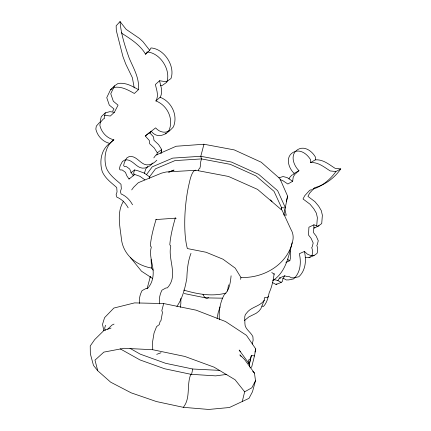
<?xml version="1.0" encoding="UTF-8"?>
<svg xmlns="http://www.w3.org/2000/svg" width="431" height="431" viewBox="0 0 431 431"><rect width="100%" height="100%" fill="white"/><g stroke="black" fill="none" stroke-linecap="round" stroke-linejoin="round"><path stroke-width="0.65" d="M112.965 88.113L113.956 87.434C121.467 86.103 128.147 90.031 134.348 93.473L138.47 89.664C139.612 78.103 133.427 68.163 129.149 57.991C124.979 46.268 120.998 33.995 120.033 21.55L116.154 25.833L116.316 30.585L122.937 56.553L125.787 64.111L132.36 77.661L134.246 87.956M288.959 178.908L289.853 177.281L291.841 175.115L293.123 174.652L294.141 173.391C288.608 168.203 285.02 157.326 292.924 152.488C299.76 148.323 307.195 153.883 310.606 159.809L310.53 162.606L315.33 159.853C323.105 159.228 328.955 164.459 335.076 168.3L340.77 168.914C334.618 177.82 325.216 184.98 314.576 187.7L309.63 193.126L307.933 196.385L314.932 201.66L318.698 206.19L321.31 210.64L322.366 215.22L321.725 223.592L317.83 226.302L313.935 224.81L313.531 232.665L316.182 236.075L318.256 240.724L317.281 244.695L316.79 245.32C317.782 247.852 318.094 250.928 316.984 253.487L314.097 255.502L308.984 257.706L305.191 257.593M315.33 159.853L315.4 157.04C311.974 151.103 304.55 145.452 297.665 149.616C289.734 154.508 293.425 165.418 298.952 170.644L294.669 174.539L293.182 177.265L292.671 181.295L287.838 184.005L282.397 180.363L280.042 179.754M180.837 298.306L180.858 303.392L180.352 307.335M316.704 225.968L317.372 217.644L316.332 213.097L313.736 208.679L309.991 204.181L303.02 198.96L304.733 195.717L309.684 190.308L311.57 189.618M231.097 275.797C230.407 282.515 229.534 290.004 224.201 294.782C220.101 302.346 218.609 311.236 219.422 319.77M228.478 284.891L227.573 291.119M160.973 153.382L161.657 149.487L158.565 144.574L153.932 140.258L153.587 136.988L149.53 132.506L145.263 135.997L149.288 140.436L149.627 143.685L154.228 147.957L157.293 152.827L156.846 155.004M161.07 153.237L161.657 149.487L157.293 152.827M240.622 279.38L240.94 277.478L235.218 268.13L222.967 259.198L206.05 252.254L187.366 248.552A48.795 12.348 -85.2 0 1 189.414 182.458A22.595 5.872 -85.6 0 1 195.938 170.277L228.489 176.457L257.533 189.376L282.111 210.328L290.914 229.384A21.405 17.978 -8.3 0 1 292.18 242.793C288.614 256.51 285.678 272.349 272.812 280.586M262.01 306.102L263.503 306.446C266.805 302.896 268.184 297.659 269.122 292.956C271.875 286.884 273.319 280.328 274.132 273.739L274.218 274.213L271.756 272.5M153.813 157.875L155.747 155.208L176.139 146.249L203.96 144.24L234.243 149.896L261.202 162.207L279.918 178.666L287.612 196.127L283.83 214.999M249.964 367.923L251.704 366.98L254.473 355.92L255.745 348.943L246.435 335.318L225.505 321.521L196.105 310.164L163.683 303.543L134.537 302.896L113.87 308.046L104.566 317.663L102.519 324.371L103.855 330.679M281.19 209.622L281.551 207.661L274.03 191.342L256.062 175.934L230.321 164.351L201.476 158.915L174.986 160.601L155.548 168.79L149.153 177.362M249.36 366.302L249.694 364.507L239.167 350.042L240.466 351.793M249.312 364.669L251.354 355.51L254.473 355.92M217.052 318.52L218.14 312.766L220.042 306.92M191.472 374.733L192.77 369.017L219.821 370.396M226.857 374.377L215.699 375.875L190.836 374.286C186.337 384.775 190.917 397.964 183.326 407.322L156.442 401.557L131.191 392.851L110.648 382.168L97.74 370.752L93.462 365.375L90.327 353.738L90.23 346.001L94.664 339.628L104.146 330.265L111.02 328.066M281.26 208.922L281.551 207.661L285.494 207.984L277.656 190.707L258.686 174.35L231.399 162.04L200.792 156.286L172.729 158.112L152.213 166.851L146.427 174.722M138.47 89.664C132.242 86.189 125.534 82.202 117.975 83.512L114.506 85.882L110.762 93.764L113.331 101.258L118.062 105.18L114.382 112.275L109.894 111.656L105.309 112.847L104.221 117.496L104.394 118.67L103.418 118.886L100.331 122.409L99.863 125.367C101.42 132.252 106.861 138.27 113.859 139.8C105.002 146.093 103.386 158.446 106.43 168.262C109.587 175.298 115.551 179.398 120.992 184.301L121.326 188.703L120.394 191.574L121.095 193.945C126.138 196.04 129.973 200.038 132.538 204.779M252.248 344.03L253.142 340.188L252.889 336.611C250.637 331.735 244.598 329.068 244.883 323.148C245.153 319.775 243.542 315.444 246.677 312.971C251.165 306.748 260.119 306.56 264.289 300.138L264.278 298.247L264.979 297.309L267.015 297.783L268.529 296.253M286.389 201.309L287.612 196.127M249.398 363.645L251.354 355.51M285.866 262.441L289.821 260.701L290.494 257.937L290.688 252.981L289.939 250.433M147.063 288.786L150.241 276.923L150.053 277.365L150.742 276.546M242.265 401.471L244.657 391.811L251.828 387.808L255.508 380.735L254.468 373.09L244.555 359.497L239.878 354.848L241.037 356.426M254.969 352.068L255.745 348.943M149.471 178.359L149.805 177.055L144.337 173.1L138.012 170.816L134.596 169.938L130.776 172.863M163.683 303.543L161.803 310.74L162.498 312.265L160.973 320.572L160.084 321.537L159.281 324.618L156.577 326.601L154.039 333.082L152.579 341.842L152.736 349.73L184.807 356.437L214.056 367.153L235.067 379.727L244.657 391.811M198.373 170.773L198.815 169.081L199.752 168.575L200.485 165.768L200.609 162.239L201.476 158.915L200.792 156.286L203.96 144.24M255.508 380.735L252.464 391.795L248.983 398.363L229.394 407.516L208.706 409.45L183.326 407.322M105.547 325.233L104.69 328.066L105.212 330.604M144.337 173.521L145.705 169.087L147.639 166.414M190.976 253.353C187.905 261.321 187.162 269.763 186.844 278.184C185.104 288.01 182.631 298.117 176.893 306.43M134.596 169.938L133.718 172.696L134.1 175.094L129.014 179L126.881 175.886L125.453 172.362L122.215 169.976L120.211 169.927L119.392 168.914L120.136 165.806L122.442 161.458L124.947 159.949C131.207 158.823 134.817 165.299 139.956 167.551C144.665 169.485 149.869 166.646 152.86 163.004M311.866 255.696C312.981 253.159 312.685 250.099 311.705 247.583L312.195 246.958L313.181 243.009L311.128 238.397L308.494 235.014L308.919 227.202L313.935 224.81M167.659 131.703L169.044 130.351C173.914 118.934 167.347 105.25 155.898 100.946L160.122 97.271C163.311 91.997 160.698 86.103 159.562 80.732L166.312 81.809L170.962 78.555C175.482 66.207 164.292 48.805 151.012 47.943L149.681 50.276L145.613 54.268C140.14 44.921 131.051 39.259 122.215 33.548L121.407 32.519M155.898 100.946C159.087 95.709 156.507 89.842 155.386 84.508L159.562 80.732M264.289 300.138L260.83 308.763L258.815 311.247L256.176 313.283L248.859 316.914L244.415 320.572M282.801 278.62L283.97 278.652L286.303 279.951L288.851 279.891L293.624 278.889C300.579 272.667 301.371 262.29 299.329 253.714L304.41 251.456C306.479 260.071 305.751 270.506 298.78 276.783L293.996 277.779L291.442 277.833L289.099 276.519L286.755 276.454L284.713 275.808L282.946 278.582L282.477 281.341L281.206 282.407L276.072 284.519L272.694 282.661M284.713 275.808L279.595 277.952L277.823 280.71M114.506 85.882L110.498 89.81L106.753 97.648L109.296 105.089L113.994 108.962L112.615 111.209M145.613 54.268L146.615 52.523M340.77 168.914L335.911 171.533C330.388 179.339 322.194 186.407 312.831 189.155M139.466 303.446C138.841 299.066 140.016 294.508 142.041 290.623L146.157 288.441L147.634 288.339C153.064 282.564 154.082 274.116 152.585 266.573C151.502 260.119 149.417 253.433 151.329 247.028L150.317 245.859C151.087 236.888 153.538 227.897 156.151 219.217L155.941 219.562L175.153 218.178L175.352 217.838C172.847 226.641 170.514 235.741 169.798 244.813L170.778 246.004C167.621 259.791 178.709 275.662 167.33 287.876L165.903 287.978L161.932 290.187C159.863 294.357 158.775 299.211 159.562 303.85M123.578 201.099C116.591 212.057 119.899 226.027 121.321 238.074A45.896 37.4 -20.2 0 0 151.583 268.066L153.22 270.162M131.703 189.909L133.637 187.248L138.313 182.701L161.474 173.154L166.199 171.98L195.938 170.277M156.814 160.197C153.813 163.586 148.787 166.15 144.283 164.254C139.111 161.975 135.496 155.446 129.187 156.55L126.676 158.058L124.365 162.428L123.627 165.558L124.457 166.576L126.466 166.635L129.726 169.049L131.169 172.605L133.319 175.74M148.814 133.448L151.329 131.363C158.473 140.231 167.707 133.454 173.391 126.908C178.251 115.4 171.613 101.657 160.122 97.271M165.359 133.96L166.28 133.06M107.648 329.273L111.898 325.114L114.037 324.096M105.309 112.847L101.28 116.629L100.186 121.256L100.358 122.415L99.389 122.636L96.307 126.148L95.833 129.084C97.363 135.921 102.783 141.885 109.733 143.372L113.859 139.8M114.382 112.275L110.314 116.031L105.848 115.433L104.706 115.729M109.733 143.372C100.929 149.622 99.249 161.889 102.271 171.657C105.401 178.639 111.322 182.685 116.726 187.533L117.043 191.903L116.111 194.758L116.806 197.107C121.806 199.17 125.62 203.125 128.163 207.828M276.072 284.519L276.917 283.808M129.014 179L129.79 178.348M145.263 135.997L155.613 127.862C159.163 131.956 164.954 133.82 169.706 130.528M314.942 227.396L314.059 228.107L319.085 225.731M250.81 358.457L248.655 359.993L248.191 362.476L249.694 364.507M308.984 257.706L310.422 256.698M110.498 89.81L111.979 88.791M149.53 132.506L151.583 131.207M294.141 173.391L298.952 170.644M168.473 172.125L174.032 170.067L169.157 172.061M156.695 354.363L161.032 352.757M278.873 177.863L283.075 176.532L287.208 177.615L292.671 181.295M225.952 293.064C212.095 296.846 197.193 294.109 183.708 290.079M273.232 279.918L275.08 279.789L277.812 280.533L281.206 282.407M289.821 260.701L288.969 260.707L287.763 259.042M222.558 298.182L205.565 297.875L184.258 293.554M314.097 255.502L310.298 255.378L307.448 254.177L304.41 251.456M146.949 51.941C160.17 52.717 171.29 70.032 166.743 82.294L162.104 85.548L160.273 85.263M152.736 349.73L124.053 348.28L103.866 352.111L94.987 360.149L97.74 370.752M335.911 171.533L330.227 170.945C324.117 167.136 318.272 161.954 310.53 162.606M175.153 218.178L176.187 218.312M284.638 214.967L286.265 215.258L284.886 209.477M192.77 369.017L165.639 363.311L140.274 354.158L130.011 348.356M190.836 374.286L164.577 368.747L140.021 359.944L120.174 348.835M279.595 277.952L280.613 278.27M133.696 174.086L139.983 176.338L144.881 179.856M152.757 278.577L141.503 271.218L130.383 257.469M270.356 199.839L272.09 201.503M252.695 371.226L254.468 373.09M149.681 50.276L142.947 41.667L139.461 38.429L126.138 29.34L120.033 21.55M151.071 259.516L151.583 268.066M208.55 297.579A44.463 10.236 -84.4 0 1 202.985 294.448M292.18 242.793A47.141 39.49 -11.5 0 1 240.94 277.478"/></g></svg>
